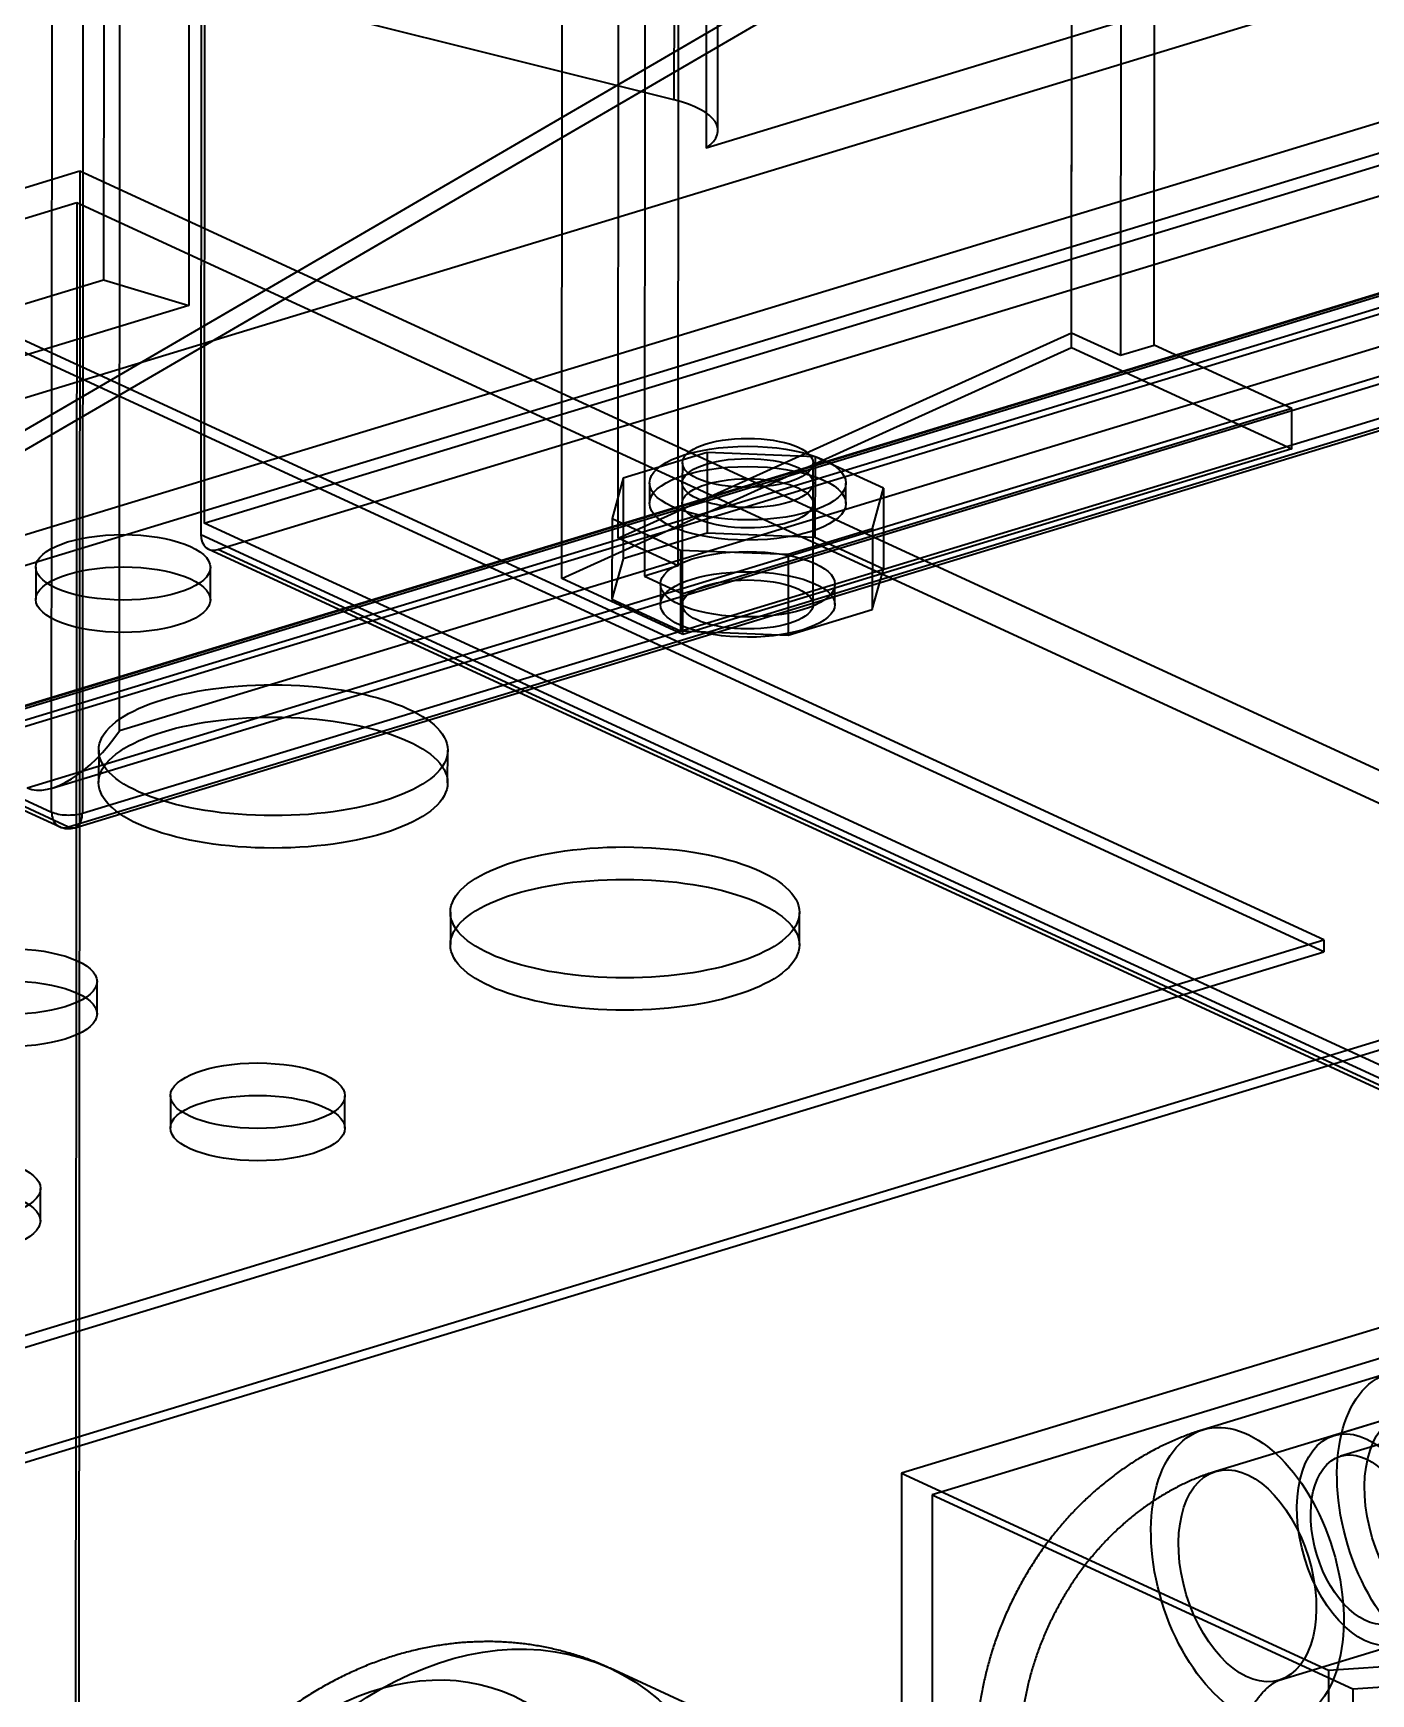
# Model space of a CAD drawing. Header units: millimetres. Extents: x 13 to 1054, y -1204 to 736.
# Drawn here: x 240.8 to 394.2, y -123.8 to 66.6 of the extents above; entities that cross this region are included whole.
import ezdxf

# ---------------------------------------------------------------- set-up
doc = ezdxf.new("R2010")
doc.units = ezdxf.units.MM
doc.layers.add('1', color=7, linetype='Continuous', true_color=0xffffff)

msp = doc.modelspace()

# ---------------------------------------------------------------- linework, layer by layer
at = {"layer": '1', "color": 252, "linetype": 'Continuous', "lineweight": 35}
for p, q in [((359.87, 30.55), (360.09, 327.21)), ((359.85, 32.23), (360.05, 319.62)), ((369.34, 30.82), (369.55, 318.21)), ((365.67, 317.03), (365.46, 29.64)), ((301.43, 4.06), (301.65, 300.71)), ((307.9, 8.68), (308.11, 296.06)), ((311.11, 291.71), (310.91, 4.32)), ((314.78, 5.5), (314.99, 292.89)), ((314.37, 162.75), (314.29, 58.92)), ((319.32, 55.4), (319.4, 159.23)), ((318.05, 157.23), (317.97, 53.4)), ((248.99, 142.12), (248.92, 38.29)), ((258.75, 139.17), (258.67, 35.34)), ((374.32, 70.56), (317.97, 53.4)), ((216.99, 17.81), (380.63, 67.65)), ((314.29, 58.92), (276.31, 68.41)), ((221.77, 30.02), (248.92, 38.29)), ((248.92, 38.29), (258.67, 35.34)), ((258.67, 35.34), (210.68, 20.72)), ((301.43, 4.06), (359.87, 30.55)), ((307.9, 8.68), (359.85, 32.23)), ((359.85, 32.23), (365.46, 29.64)), ((359.87, 30.55), (385.12, 18.91)), ((365.46, 29.64), (369.34, 30.82)), ((385.12, 23.54), (369.34, 30.82)), ((385.12, 23.54), (315.32, 2.28)), ((385.12, 18.91), (385.12, 23.54)), ((385.12, 18.91), (315.32, -2.35)), ((314.78, 5.5), (307.9, 8.68)), ((315.32, -2.35), (301.43, 4.06)), ((314.78, 5.5), (310.91, 4.32)), ((310.91, 4.32), (315.32, 2.28)), ((315.32, -2.35), (315.32, 2.28))]:
    msp.add_line(p, q, dxfattribs=at)
at = {"layer": '1', "color": 7, "linetype": 'Continuous', "lineweight": 35}
for p, q in [((242.96, -22.71), (243.16, 255.4)), ((246.68, 255.27), (246.48, -22.85)), ((250.72, -13.4), (250.91, 250.81)), ((260.6, 242.18), (260.43, 10.41)), ((260.24, 240.86), (260.07, 9.09)), ((260.43, 10.41), (528, 91.9)), ((262.01, 7.37), (529.57, 88.86)), ((227.15, -14.7), (534.27, 78.84)), ((534.1, 79.07), (227.66, -14.26)), ((534.2, 79.04), (227.85, -14.26)), ((533.88, 77.33), (227.54, -15.97)), ((227.85, -16.58), (534.2, 76.72)), ((545.43, 76.36), (250.72, -13.4)), ((240.16, -19.94), (546.51, 73.36)), ((243.01, -19.96), (548.04, 72.94)), ((246.48, -22.85), (552.82, 70.45)), ((551.24, 68.86), (244.9, -24.44)), ((245.63, -24.51), (551.97, 68.78)), ((315.25, 17.31), (315.24, 14.99)), ((330.24, 14.98), (330.25, 17.3)), ((421.41, -63.84), (260.43, 10.41)), ((260.07, 9.09), (419.47, -64.43)), ((260.96, 7.41), (420.36, -66.11)), ((421.41, -66.15), (262.01, 7.37)), ((225.92, -14.85), (242.96, -22.71)), ((226.81, -16.53), (243.85, -24.39)), ((244.9, -24.44), (227.85, -16.58))]:
    msp.add_line(p, q, dxfattribs=at)
at = {"layer": '1', "color": 151, "linetype": 'Continuous', "lineweight": 35}
for p, q in [((219.64, 9.3), (364.78, 93.8)), ((218.22, 6.15), (366.2, 92.31)), ((425.82, 65.65), (228.05, 5.42)), ((429.33, 63.2), (227.69, 1.79)), ((509.45, -47.02), (340.38, -98.51)), ((509.09, -50.65), (343.9, -100.97)), ((340.38, -98.51), (340.28, -241.28)), ((340.38, -98.51), (389.3, -121.08)), ((343.9, -100.97), (343.79, -239.1)), ((343.9, -100.97), (392.11, -123.21)), ((389.3, -121.08), (634.44, -104.67)), ((392.11, -123.21), (631.63, -107.18)), ((389.3, -121.08), (389.2, -263.84)), ((392.11, -123.21), (392.01, -261.34))]:
    msp.add_line(p, q, dxfattribs=at)
at = {"layer": '1', "color": 5, "linetype": 'Continuous', "lineweight": 35}
for p, q in [((32.91, -14.18), (246.19, 50.78)), ((246.19, 50.78), (245.58, -783.57)), ((246.19, 50.78), (435.57, -36.57)), ((30.61, -18.4), (245.83, 47.14)), ((245.83, 47.14), (245.22, -782.57)), ((245.83, 47.14), (432.05, -38.75)), ((388.77, -37.35), (227.79, 36.9)), ((388.77, -38.74), (227.79, 35.51)), ((241.15, 5.34), (241.15, 1.64)), ((261.15, 1.62), (261.15, 5.33)), ((248.36, -15.62), (248.35, -19.32)), ((288.35, -19.35), (288.36, -15.64)), ((288.66, -34.21), (288.66, -37.91)), ((328.66, -37.94), (328.66, -34.24)), ((222.3, -101.53), (435.57, -36.57)), ((229.78, -85.77), (388.77, -37.35)), ((388.77, -37.35), (388.77, -38.74)), ((216.84, -104.3), (432.05, -38.75)), ((229.78, -87.16), (388.77, -38.74)), ((248.16, -45.84), (248.17, -42.13)), ((256.58, -55.22), (256.57, -58.93)), ((276.57, -58.95), (276.57, -55.24)), ((241.67, -69.57), (241.68, -65.87))]:
    msp.add_line(p, q, dxfattribs=at)
at = {"layer": '1', "color": 27, "linetype": 'Continuous', "lineweight": 35}
for p, q in [((318.09, 18.51), (308.46, 15.57)), ((330.46, 18.02), (318.09, 18.51)), ((318.09, 18.51), (318.09, 9.24)), ((330.46, 18.02), (330.45, 8.75)), ((338.3, 14.4), (330.46, 18.02)), ((308.46, 15.57), (307.19, 10.94)), ((308.46, 15.57), (308.45, 6.3)), ((311.49, 15), (311.49, 12.68)), ((315.24, 14.99), (315.24, 12.68)), ((330.24, 12.66), (330.24, 14.98)), ((333.99, 12.66), (333.99, 14.98)), ((337.03, 9.77), (338.3, 14.4)), ((338.3, 14.4), (338.29, 5.13)), ((315.24, 12.68), (315.23, 1.09)), ((330.23, 1.08), (330.24, 12.66)), ((307.19, 10.94), (307.18, 1.67)), ((307.19, 10.94), (315.03, 7.32)), ((327.39, 6.83), (337.03, 9.77)), ((337.03, 9.77), (337.02, 0.5)), ((318.09, 9.24), (308.45, 6.3)), ((330.45, 8.75), (318.09, 9.24)), ((338.29, 5.13), (330.45, 8.75)), ((308.45, 6.3), (307.18, 1.67)), ((315.03, 7.32), (315.02, -1.95)), ((315.03, 7.32), (327.39, 6.83)), ((327.39, 6.83), (327.38, -2.44)), ((337.02, 0.5), (338.29, 5.13)), ((312.74, 3.41), (312.73, 1.09)), ((332.73, 1.07), (332.74, 3.39)), ((307.18, 1.67), (315.02, -1.95)), ((327.38, -2.44), (337.02, 0.5)), ((315.02, -1.95), (327.38, -2.44)), ((396.24, -87.03), (374.91, -93.52)), ((409.33, -88.27), (389.94, -94.17)), ((410.05, -90.66), (390.67, -96.56)), ((397.69, -91.81), (376.37, -98.3)), ((383.65, -122.22), (404.98, -115.72))]:
    msp.add_line(p, q, dxfattribs=at)
at = {"layer": '1', "color": 19, "linetype": 'Continuous', "lineweight": 35}
msp.add_line((334.73, -133.67), (306.96, -120.86), dxfattribs=at)
at = {"layer": '1', "color": 7, "linetype": 'Continuous', "lineweight": 35}
msp.add_arc((244.9, -22.12), 2.5, 245.239, 286.9385, dxfattribs=at)
at = {"layer": '1', "color": 252, "linetype": 'Continuous', "lineweight": 35}
msp.add_ellipse((308.06, 55.41), major_axis=(-11.27, 0.01), ratio=0.374927, start_param=2.647785, end_param=4.125873, dxfattribs=at)
at = {"layer": '1', "color": 27, "linetype": 'Continuous', "lineweight": 35}
for centre, major_axis, ratio in [((322.74, 14.99), (11.25, -0.01), 0.374927), ((322.74, 14.99), (7.5, -0.01), 0.374927), ((322.74, 12.67), (11.25, -0.01), 0.374927), ((322.74, 12.67), (7.5, -0.01), 0.374927), ((322.74, 12.67), (-7.5, 0.01), 0.374927), ((322.74, 3.4), (10, -0.01), 0.374927), ((322.73, 1.08), (10, -0.01), 0.374927), ((322.73, 1.08), (-7.5, 0.01), 0.374927), ((401.33, -103.77), (-5.1, 16.74), 0.585427), ((401.33, -103.77), (-3.64, 11.96), 0.585427), ((380.01, -110.26), (-5.1, 16.74), 0.585427), ((393.58, -106.13), (3.64, -11.96), 0.585427), ((393.58, -106.13), (-2.91, 9.57), 0.585427), ((380.01, -110.26), (-3.64, 11.96), 0.585427)]:
    msp.add_ellipse(centre, major_axis=major_axis, ratio=ratio, dxfattribs=at)
at = {"layer": '1', "color": 7, "linetype": 'Continuous', "lineweight": 35}
for centre in [(322.75, 17.31), (322.74, 14.99)]:
    msp.add_ellipse(centre, major_axis=(7.5, -0.01), ratio=0.374927, dxfattribs=at)
at = {"layer": '1', "color": 5, "linetype": 'Continuous', "lineweight": 35}
for centre, major_axis in [((251.15, 5.34), (-10, 0.01)), ((251.15, 1.63), (10, -0.01)), ((268.36, -15.63), (-20, 0.01)), ((268.35, -19.34), (20, -0.01)), ((308.66, -34.22), (-20, 0.01)), ((308.66, -37.93), (20, -0.01)), ((238.17, -42.13), (-10, 0.01)), ((238.16, -45.84), (10, -0.01)), ((266.58, -55.23), (-10, 0.01)), ((266.57, -58.94), (10, -0.01)), ((231.68, -65.86), (-10, 0.01)), ((231.67, -69.57), (10, -0.01))]:
    msp.add_ellipse(centre, major_axis=major_axis, ratio=0.374927, dxfattribs=at)
at = {"layer": '1', "color": 7, "linetype": 'Continuous', "lineweight": 35}
for centre, major_axis, ratio, start_param, end_param in [((262.01, 9.68), (-1.05, -2.27), 0.718822, 5.28201, 6.852806), ((245.99, -11.21), (6.27, 8.46), 0.487223, 3.242947, 4.813743), ((244.9, -22.12), (1.05, 2.27), 0.718822, 2.140417, 3.711214), ((244.9, -22.12), (2.5, 0), 0.374927, 3.825068, 5.395865), ((244.9, -22.12), (-0.73, 2.39), 0.585427, 2.660826, 4.231622)]:
    msp.add_ellipse(centre, major_axis=major_axis, ratio=ratio, start_param=start_param, end_param=end_param, dxfattribs=at)
at = {"layer": '1', "color": 19, "linetype": 'Continuous', "lineweight": 35}
for centre, major_axis in [((288.11, -161.72), (18.85, 40.86)), ((280.22, -158.08), (-15.71, -34.05)), ((321.35, -177.06), (20.95, 45.4))]:
    msp.add_ellipse(centre, major_axis=major_axis, ratio=0.718917, dxfattribs=at)
at = {"layer": '1', "color": 27, "linetype": 'Continuous', "lineweight": 35}
for points, knots in [([(374.91, -93.52), (374.73, -93.58), (374.32, -93.71), (373.67, -93.92), (372.98, -94.18), (372.29, -94.45), (371.6, -94.74), (370.92, -95.04), (370.24, -95.36), (369.56, -95.7), (368.89, -96.06), (368.23, -96.43), (367.57, -96.82), (366.92, -97.23), (366.27, -97.65), (365.64, -98.09), (365.01, -98.55), (364.38, -99.02), (363.77, -99.5), (363.16, -100), (362.57, -100.51), (361.98, -101.04), (361.4, -101.58), (360.83, -102.14), (360.28, -102.7), (359.73, -103.28), (359.19, -103.88), (358.67, -104.48), (358.15, -105.1), (357.65, -105.73), (357.16, -106.36), (356.69, -107.01), (356.22, -107.67), (355.77, -108.34), (355.33, -109.02), (354.9, -109.71), (354.49, -110.4), (354.09, -111.11), (353.7, -111.82), (353.33, -112.54), (352.97, -113.27), (352.63, -114), (352.3, -114.74), (351.98, -115.49), (351.68, -116.24), (351.39, -117), (351.12, -117.77), (350.86, -118.53), (350.62, -119.31), (350.4, -120.09), (350.18, -120.87), (349.99, -121.65), (349.81, -122.44), (349.65, -123.23), (349.5, -124.03), (349.37, -124.82), (349.26, -125.62), (349.16, -126.42), (349.08, -127.22), (349.01, -128.02), (348.96, -128.82), (348.93, -129.6), (348.92, -130.19), (348.92, -130.53), (348.92, -130.61)], [0, 0, 0, 0, 0.011978, 0.027672, 0.043399, 0.05918, 0.075013, 0.090898, 0.106834, 0.12282, 0.138854, 0.154935, 0.171061, 0.18723, 0.203439, 0.219685, 0.235967, 0.252281, 0.268625, 0.284996, 0.301391, 0.317808, 0.334243, 0.350694, 0.36716, 0.383637, 0.400124, 0.416619, 0.43312, 0.449627, 0.466137, 0.48265, 0.499166, 0.515682, 0.5322, 0.548719, 0.565239, 0.58176, 0.598283, 0.614807, 0.631333, 0.647862, 0.664395, 0.68093, 0.69747, 0.714014, 0.730563, 0.747117, 0.763677, 0.780242, 0.796814, 0.813391, 0.829974, 0.846562, 0.863155, 0.879752, 0.896351, 0.912952, 0.929552, 0.94615, 0.962744, 0.979332, 0.994947, 1, 1, 1, 1]), ([(376.37, -98.3), (376.22, -98.35), (375.85, -98.46), (375.28, -98.66), (374.64, -98.89), (374.01, -99.14), (373.39, -99.41), (372.76, -99.7), (372.14, -100), (371.53, -100.32), (370.92, -100.66), (370.31, -101.01), (369.71, -101.38), (369.12, -101.77), (368.53, -102.17), (367.95, -102.58), (367.38, -103.02), (366.82, -103.46), (366.26, -103.92), (365.72, -104.4), (365.18, -104.89), (364.65, -105.39), (364.13, -105.91), (363.63, -106.44), (363.13, -106.98), (362.64, -107.53), (362.16, -108.1), (361.7, -108.67), (361.24, -109.26), (360.8, -109.85), (360.37, -110.46), (359.95, -111.08), (359.55, -111.7), (359.16, -112.34), (358.77, -112.98), (358.41, -113.63), (358.05, -114.29), (357.71, -114.95), (357.38, -115.63), (357.07, -116.31), (356.77, -116.99), (356.48, -117.68), (356.21, -118.38), (355.96, -119.08), (355.71, -119.79), (355.48, -120.5), (355.27, -121.22), (355.07, -121.94), (354.89, -122.66), (354.72, -123.39), (354.57, -124.12), (354.43, -124.85), (354.31, -125.58), (354.21, -126.31), (354.12, -127.05), (354.05, -127.78), (353.99, -128.51), (353.95, -129.25), (353.93, -129.95), (353.92, -130.4), (353.92, -130.61)], [0, 0, 0, 0, 0.011691, 0.028405, 0.045155, 0.061967, 0.07884, 0.09577, 0.112757, 0.129798, 0.14689, 0.164031, 0.181216, 0.198443, 0.215708, 0.233007, 0.250338, 0.267696, 0.285078, 0.302481, 0.319901, 0.337337, 0.354784, 0.37224, 0.389704, 0.407174, 0.424647, 0.442122, 0.459598, 0.477074, 0.49455, 0.512025, 0.5295, 0.546974, 0.564447, 0.58192, 0.599393, 0.616867, 0.634343, 0.65182, 0.6693, 0.686784, 0.704272, 0.721764, 0.739262, 0.756766, 0.774276, 0.791792, 0.809316, 0.826847, 0.844384, 0.861929, 0.879479, 0.897034, 0.914594, 0.932157, 0.94972, 0.967281, 0.98484, 1, 1, 1, 1]), ([(378.92, -130.63), (378.92, -130.6), (378.92, -130.49), (378.93, -130.32), (378.94, -130.09), (378.96, -129.86), (378.99, -129.61), (379.03, -129.36), (379.07, -129.1), (379.12, -128.83), (379.19, -128.56), (379.26, -128.28), (379.34, -128), (379.43, -127.71), (379.52, -127.43), (379.63, -127.14), (379.74, -126.86), (379.87, -126.57), (380, -126.29), (380.14, -126.01), (380.28, -125.74), (380.43, -125.47), (380.59, -125.21), (380.75, -124.96), (380.91, -124.72), (381.08, -124.48), (381.24, -124.26), (381.41, -124.05), (381.59, -123.84), (381.76, -123.65), (381.92, -123.47), (382.09, -123.31), (382.25, -123.15), (382.41, -123.01), (382.56, -122.88), (382.71, -122.77), (382.85, -122.66), (382.98, -122.57), (383.1, -122.49), (383.22, -122.42), (383.32, -122.37), (383.41, -122.32), (383.49, -122.28), (383.55, -122.26), (383.6, -122.24), (383.63, -122.23), (383.65, -122.22), (383.65, -122.22)], [0, 0, 0, 0, 0.010699, 0.032808, 0.054878, 0.076947, 0.09903, 0.121136, 0.143274, 0.165453, 0.187675, 0.209942, 0.232254, 0.254609, 0.277002, 0.299428, 0.321882, 0.344356, 0.366844, 0.389336, 0.411824, 0.4343, 0.456757, 0.47919, 0.501594, 0.523966, 0.546304, 0.56861, 0.590885, 0.613134, 0.635367, 0.657593, 0.679827, 0.702083, 0.72438, 0.746743, 0.7692, 0.791784, 0.814534, 0.837493, 0.860707, 0.88423, 0.908121, 0.932444, 0.95727, 0.982676, 1, 1, 1, 1])]:
    msp.add_open_spline(points, degree=3, knots=knots, dxfattribs=at)
at = {"layer": '1', "color": 19, "linetype": 'Continuous', "lineweight": 35}
msp.add_open_spline([(306.96, -120.86), (306.87, -120.82), (306.55, -120.67), (305.99, -120.43), (305.27, -120.13), (304.55, -119.86), (303.83, -119.6), (303.09, -119.36), (302.36, -119.14), (301.61, -118.93), (300.86, -118.74), (300.11, -118.57), (299.35, -118.41), (298.59, -118.27), (297.82, -118.15), (297.05, -118.05), (296.28, -117.97), (295.5, -117.9), (294.72, -117.85), (293.94, -117.82), (293.15, -117.8), (292.37, -117.81), (291.58, -117.83), (290.79, -117.87), (289.99, -117.92), (289.2, -118), (288.41, -118.09), (287.61, -118.2), (286.82, -118.33), (286.03, -118.48), (285.23, -118.64), (284.44, -118.82), (283.65, -119.02), (282.86, -119.24), (282.07, -119.48), (281.29, -119.73), (280.5, -120), (279.72, -120.29), (278.94, -120.6), (278.17, -120.93), (277.4, -121.27), (276.63, -121.63), (275.87, -122), (275.11, -122.4), (274.36, -122.81), (273.61, -123.23), (272.87, -123.68), (272.13, -124.14), (271.4, -124.61), (270.68, -125.1), (269.97, -125.61), (269.26, -126.13), (268.56, -126.67), (267.87, -127.22), (267.19, -127.79), (266.51, -128.37), (265.85, -128.97), (265.2, -129.57), (264.55, -130.2), (263.91, -130.83), (263.29, -131.48), (262.67, -132.14), (262.07, -132.81), (261.48, -133.5), (260.9, -134.19), (260.33, -134.9), (259.77, -135.62), (259.22, -136.34), (258.68, -137.08), (258.16, -137.83), (257.65, -138.59), (257.15, -139.35), (256.67, -140.13), (256.2, -140.91), (255.74, -141.71), (255.29, -142.51), (254.86, -143.32), (254.44, -144.13), (254.03, -144.96), (253.64, -145.79), (253.26, -146.62), (252.9, -147.47), (252.55, -148.31), (252.21, -149.17), (251.89, -150.03), (251.59, -150.89), (251.29, -151.76), (251.02, -152.64), (250.76, -153.51), (250.51, -154.4), (250.28, -155.28), (250.06, -156.17), (249.86, -157.06), (249.68, -157.95), (249.51, -158.85), (249.36, -159.75), (249.22, -160.65), (249.1, -161.55), (249, -162.45), (248.91, -163.35), (248.84, -164.25), (248.78, -165.15), (248.74, -166.05), (248.72, -166.87), (248.72, -167.39), (248.72, -167.61)], degree=3, knots=[0, 0, 0, 0, 0.003523, 0.012602, 0.021679, 0.030756, 0.039834, 0.048914, 0.057998, 0.067086, 0.076182, 0.085284, 0.094396, 0.103518, 0.112652, 0.121798, 0.130959, 0.140135, 0.149328, 0.158539, 0.167769, 0.177019, 0.186291, 0.195585, 0.204902, 0.214244, 0.223611, 0.233005, 0.242425, 0.251873, 0.261349, 0.270854, 0.280388, 0.289951, 0.299544, 0.309166, 0.318818, 0.328499, 0.33821, 0.347949, 0.357715, 0.36751, 0.377331, 0.387177, 0.397049, 0.406943, 0.416861, 0.426799, 0.436758, 0.446734, 0.456729, 0.466738, 0.476763, 0.4868, 0.496849, 0.506909, 0.516978, 0.527054, 0.537138, 0.547227, 0.557321, 0.56742, 0.577521, 0.587624, 0.59773, 0.607836, 0.617943, 0.628051, 0.638158, 0.648266, 0.658373, 0.668479, 0.678586, 0.688692, 0.698798, 0.708903, 0.719009, 0.729116, 0.739223, 0.74933, 0.759439, 0.769549, 0.779661, 0.789774, 0.79989, 0.810007, 0.820128, 0.830251, 0.840376, 0.850505, 0.860637, 0.870772, 0.88091, 0.891051, 0.901194, 0.91134, 0.921487, 0.931637, 0.941787, 0.951938, 0.962088, 0.972236, 0.982383, 0.992526, 1, 1, 1, 1], dxfattribs=at)

doc.saveas('drawing.dxf')
